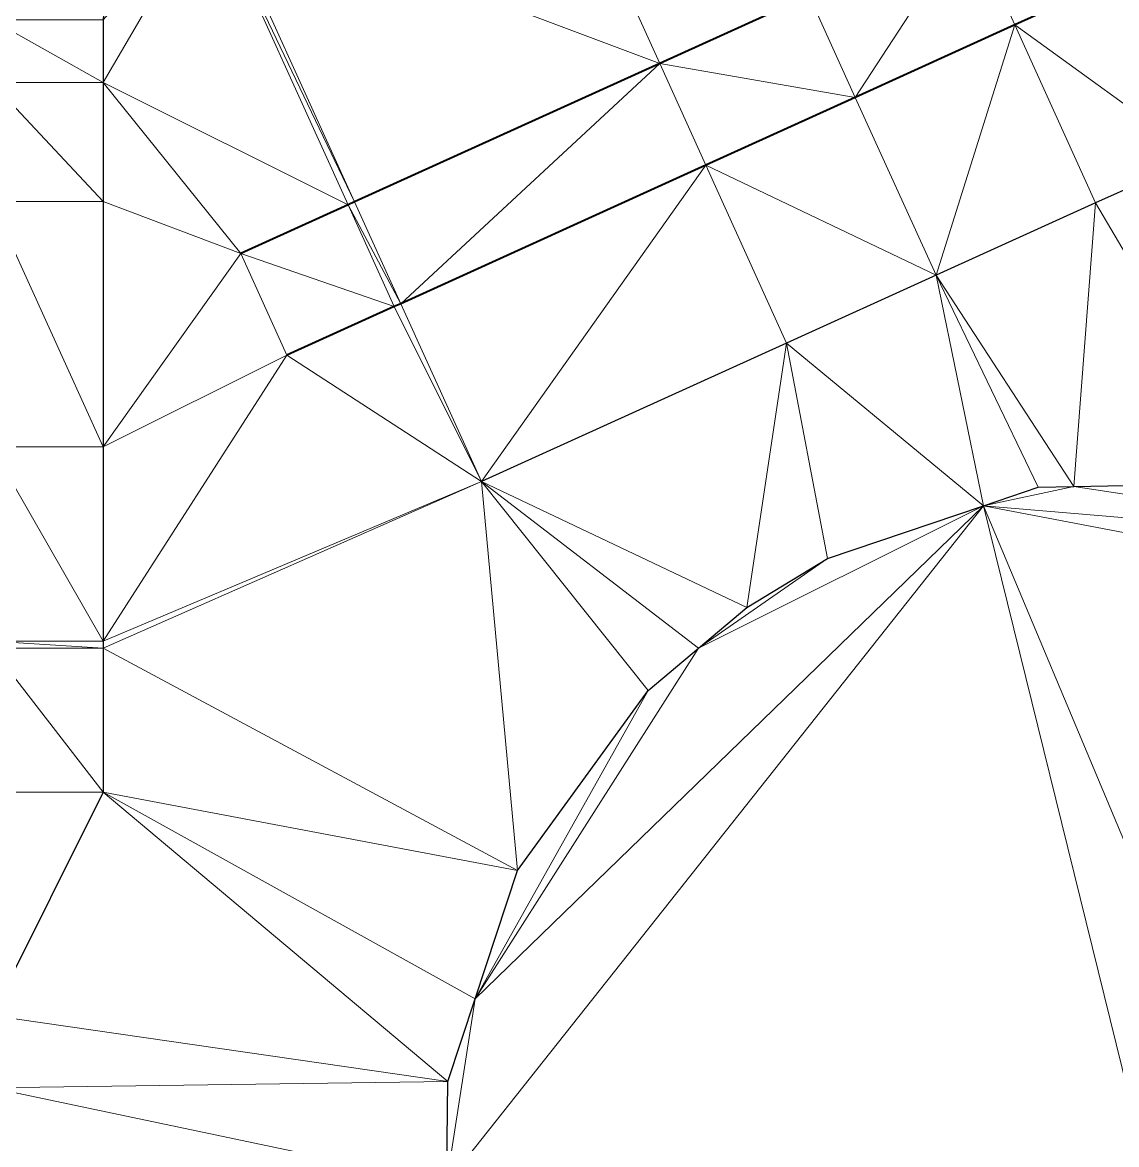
# Model space of a CAD drawing. Header units: metres. Extents: x 246428 to 246884, y 7418966 to 7419490.
# Drawn here: x 246826.9 to 246836.7, y 7419444.11 to 7419454.15 of the extents above; entities that cross this region are included whole.
import ezdxf

# ---------------------------------------------------------------- set-up
doc = ezdxf.new("R2010")
doc.units = ezdxf.units.M
doc.linetypes.add('blank name', pattern=[0])
doc.linetypes.add('HIDDEN', pattern=[9.525, 6.35, -3.175])
doc.layers.add('_12D_UNMAPPED', color=7, linetype='Continuous')
for name, color, linetype, lineweight in [('BATTER', 250, 'HIDDEN', 25), ('DRAINAGE_SWALE', 7, 'CHANNEL_DASHDOT_X4', 40), ('GRADELINES', 250, 'HIDDEN', 25)]:
    doc.layers.add(name, color=color, linetype=linetype, lineweight=lineweight)
doc.styles.get("Standard").update_dxf_attribs({"font": 'romans.shx', "width": 0.65})
doc.linetypes.add('CHANNEL_DASHDOT_X4', pattern='A,6,-1,1,-1,0.004,[">",Standard,S=4,R=0,X=0,Y=-1.7144],0.004,1,-1,6,-1,1,-1', length=20.008)

msp = doc.modelspace()

# ---------------------------------------------------------------- linework, layer by layer
at = {"layer": '_12D_UNMAPPED', "color": 3, "linetype": 'blank name', "lineweight": 0}
for points in [[(246828.638, 7419455.278, 36.229), (246831.37, 7419456.518, 36.259), (246832.61, 7419453.786, 35.509)], [(246831.37, 7419456.518, 36.259), (246833.948, 7419454.393, 35.523), (246832.61, 7419453.786, 35.509)], [(246827.627, 7419453.614, 36.172), (246827.627, 7419454.175, 36.183), (246828.58, 7419455.252, 36.228)], [(246827.627, 7419453.614, 36.172), (246828.58, 7419455.252, 36.228), (246829.82, 7419452.52, 35.478)], [(246828.58, 7419455.252, 36.228), (246828.638, 7419455.278, 36.229), (246829.878, 7419452.546, 35.479)], [(246828.58, 7419455.252, 36.228), (246829.878, 7419452.546, 35.479), (246829.82, 7419452.52, 35.478)], [(246828.58, 7419455.252, 36.228), (246829.82, 7419452.52, 35.478), (246829.82, 7419452.52, 35.478)], [(246828.58, 7419455.252, 36.228), (246828.58, 7419455.252, 36.228), (246829.82, 7419452.52, 35.478)], [(246828.638, 7419455.278, 36.229), (246828.638, 7419455.278, 36.229), (246829.878, 7419452.546, 35.479)], [(246828.638, 7419455.278, 36.229), (246829.878, 7419452.546, 35.479), (246829.878, 7419452.546, 35.479)], [(246828.638, 7419455.278, 36.229), (246832.61, 7419453.786, 35.509), (246829.878, 7419452.546, 35.479)], [(246833.948, 7419454.393, 35.523), (246835.378, 7419455.041, 35.539), (246834.362, 7419453.482, 35.543)], [(246835.378, 7419455.041, 35.539), (246835.791, 7419454.131, 35.559), (246834.362, 7419453.482, 35.543)], [(246835.378, 7419455.042, 35.539), (246836.701, 7419454.544, 35.569), (246835.791, 7419454.131, 35.559)], [(246835.378, 7419455.041, 35.539), (246835.378, 7419455.042, 35.539), (246835.791, 7419454.131, 35.559)], [(246835.378, 7419455.041, 35.539), (246835.791, 7419454.131, 35.559), (246835.791, 7419454.131, 35.559)], [(246835.791, 7419454.131, 35.559), (246836.701, 7419454.544, 35.569), (246837.424, 7419452.95, 36.007)], [(246836.701, 7419454.544, 35.569), (246836.702, 7419454.544, 35.569), (246837.424, 7419452.95, 36.007)], [(246832.61, 7419453.786, 35.509), (246833.948, 7419454.393, 35.523), (246834.361, 7419453.482, 35.543)], [(246833.948, 7419454.393, 35.523), (246833.948, 7419454.393, 35.523), (246834.362, 7419453.482, 35.543)], [(246833.948, 7419454.393, 35.523), (246834.362, 7419453.482, 35.543), (246834.361, 7419453.482, 35.543)], [(246826.627, 7419453.614, 36.182), (246826.627, 7419454.175, 36.193), (246827.627, 7419453.614, 36.172)], [(246826.627, 7419454.175, 36.193), (246827.627, 7419454.175, 36.183), (246827.627, 7419453.614, 36.172)], [(246834.362, 7419453.482, 35.543), (246835.791, 7419454.131, 35.559), (246835.085, 7419451.889, 35.981)], [(246835.791, 7419454.131, 35.559), (246836.514, 7419452.537, 35.997), (246835.085, 7419451.889, 35.981)], [(246835.791, 7419454.131, 35.559), (246835.791, 7419454.131, 35.559), (246836.514, 7419452.537, 35.997)], [(246835.791, 7419454.131, 35.559), (246837.424, 7419452.95, 36.007), (246836.514, 7419452.537, 35.997)], [(246835.791, 7419454.131, 35.559), (246836.514, 7419452.537, 35.997), (246836.514, 7419452.537, 35.997)], [(246829.878, 7419452.546, 35.479), (246832.61, 7419453.786, 35.509), (246830.291, 7419451.635, 35.499)], [(246832.61, 7419453.786, 35.509), (246833.023, 7419452.875, 35.529), (246830.291, 7419451.635, 35.499)], [(246832.61, 7419453.786, 35.509), (246834.361, 7419453.482, 35.543), (246833.023, 7419452.875, 35.529)], [(246826.627, 7419452.551, 36.16), (246826.627, 7419453.614, 36.182), (246827.627, 7419452.551, 36.15)], [(246826.627, 7419453.614, 36.182), (246827.627, 7419453.614, 36.172), (246827.627, 7419452.551, 36.15)], [(246827.627, 7419453.614, 36.172), (246829.82, 7419452.52, 35.478), (246828.859, 7419452.084, 35.468)], [(246827.627, 7419452.551, 36.15), (246827.627, 7419453.614, 36.172), (246828.859, 7419452.084, 35.468)], [(246833.023, 7419452.875, 35.529), (246834.361, 7419453.482, 35.543), (246835.085, 7419451.889, 35.981)], [(246834.361, 7419453.482, 35.543), (246834.362, 7419453.482, 35.543), (246835.085, 7419451.889, 35.981)], [(246834.361, 7419453.482, 35.543), (246835.085, 7419451.889, 35.981), (246835.085, 7419451.889, 35.981)], [(246836.514, 7419452.537, 35.997), (246837.424, 7419452.95, 36.007), (246837.992, 7419450.027, 36.047)], [(246830.291, 7419451.635, 35.499), (246833.023, 7419452.875, 35.529), (246831.014, 7419450.042, 35.936)], [(246833.023, 7419452.875, 35.529), (246833.746, 7419451.281, 35.966), (246831.014, 7419450.042, 35.936)], [(246833.023, 7419452.875, 35.529), (246835.085, 7419451.889, 35.981), (246833.746, 7419451.281, 35.966)], [(246826.627, 7419452.551, 36.16), (246826.627, 7419452.551, 36.16), (246827.627, 7419452.551, 36.15)], [(246826.627, 7419452.551, 36.16), (246827.627, 7419452.551, 36.15), (246827.627, 7419450.352, 36.106)], [(246826.627, 7419450.352, 36.116), (246826.627, 7419452.551, 36.16), (246827.627, 7419450.352, 36.106)], [(246826.627, 7419452.551, 36.16), (246827.627, 7419452.551, 36.15), (246827.627, 7419452.551, 36.15)], [(246827.627, 7419450.352, 36.106), (246827.627, 7419452.551, 36.15), (246828.859, 7419452.084, 35.468)], [(246827.627, 7419452.551, 36.15), (246827.627, 7419452.551, 36.15), (246828.859, 7419452.084, 35.468)], [(246829.82, 7419452.52, 35.478), (246829.878, 7419452.546, 35.479), (246830.291, 7419451.635, 35.499)], [(246829.878, 7419452.546, 35.479), (246830.291, 7419451.635, 35.499), (246830.291, 7419451.635, 35.499)], [(246829.878, 7419452.546, 35.479), (246829.878, 7419452.546, 35.479), (246830.291, 7419451.635, 35.499)], [(246835.085, 7419451.889, 35.981), (246836.514, 7419452.537, 35.997), (246836.318, 7419449.998, 36.029)], [(246836.514, 7419452.537, 35.997), (246836.514, 7419452.537, 35.997), (246836.318, 7419449.998, 36.029)], [(246836.318, 7419449.998, 36.029), (246836.514, 7419452.537, 35.997), (246837.992, 7419450.027, 36.047)], [(246828.859, 7419452.084, 35.468), (246829.82, 7419452.52, 35.478), (246830.233, 7419451.609, 35.498)], [(246829.82, 7419452.52, 35.478), (246830.291, 7419451.635, 35.499), (246830.233, 7419451.609, 35.498)], [(246829.82, 7419452.52, 35.478), (246830.233, 7419451.609, 35.498), (246830.233, 7419451.609, 35.498)], [(246829.82, 7419452.52, 35.478), (246829.82, 7419452.52, 35.478), (246830.233, 7419451.609, 35.498)], [(246827.627, 7419450.352, 36.106), (246828.859, 7419452.084, 35.468), (246829.272, 7419451.173, 35.488)], [(246828.859, 7419452.084, 35.468), (246830.233, 7419451.609, 35.498), (246829.272, 7419451.173, 35.488)], [(246833.746, 7419451.281, 35.966), (246835.085, 7419451.889, 35.981), (246835.51, 7419449.826, 36.026)], [(246836, 7419449.992, 36.027), (246835.085, 7419451.889, 35.981), (246836.318, 7419449.998, 36.029)], [(246835.085, 7419451.889, 35.981), (246835.085, 7419451.889, 35.981), (246836, 7419449.992, 36.027)], [(246835.51, 7419449.826, 36.026), (246835.085, 7419451.889, 35.981), (246836, 7419449.992, 36.027)], [(246830.233, 7419451.609, 35.498), (246830.291, 7419451.635, 35.499), (246831.014, 7419450.042, 35.936)], [(246830.291, 7419451.635, 35.499), (246830.291, 7419451.635, 35.499), (246831.014, 7419450.042, 35.936)], [(246829.272, 7419451.173, 35.488), (246830.233, 7419451.609, 35.498), (246831.014, 7419450.042, 35.936)], [(246830.233, 7419451.609, 35.498), (246830.233, 7419451.609, 35.498), (246831.014, 7419450.042, 35.936)], [(246831.014, 7419450.042, 35.936), (246833.746, 7419451.281, 35.966), (246833.391, 7419448.916, 36.002)], [(246833.391, 7419448.916, 36.002), (246833.746, 7419451.281, 35.966), (246834.113, 7419449.354, 36.008)], [(246834.113, 7419449.354, 36.008), (246833.746, 7419451.281, 35.966), (246835.51, 7419449.826, 36.026)], [(246827.627, 7419448.614, 36.072), (246827.627, 7419450.352, 36.106), (246829.272, 7419451.173, 35.488)], [(246827.627, 7419450.352, 36.106), (246827.627, 7419450.352, 36.106), (246829.272, 7419451.173, 35.488)], [(246827.627, 7419448.614, 36.072), (246829.272, 7419451.173, 35.488), (246831.014, 7419450.042, 35.936)], [(246826.627, 7419448.614, 36.082), (246826.627, 7419450.352, 36.116), (246827.627, 7419448.614, 36.072)], [(246826.627, 7419450.352, 36.116), (246826.627, 7419450.352, 36.116), (246827.627, 7419450.352, 36.106)], [(246826.627, 7419450.352, 36.116), (246827.627, 7419450.352, 36.106), (246827.627, 7419448.614, 36.072)], [(246826.627, 7419450.352, 36.116), (246827.627, 7419450.352, 36.106), (246827.627, 7419450.352, 36.106)], [(246827.627, 7419448.551, 36.07), (246827.627, 7419448.551, 36.07), (246831.014, 7419450.042, 35.936)], [(246827.627, 7419448.551, 36.07), (246827.627, 7419448.614, 36.072), (246831.014, 7419450.042, 35.936)], [(246827.627, 7419448.551, 36.07), (246831.014, 7419450.042, 35.936), (246831.338, 7419446.561, 36.005)], [(246832.959, 7419448.552, 36), (246831.014, 7419450.042, 35.936), (246832.959, 7419448.552, 36)], [(246831.338, 7419446.561, 36.005), (246831.014, 7419450.042, 35.936), (246832.508, 7419448.173, 35.998)], [(246832.508, 7419448.173, 35.998), (246831.014, 7419450.042, 35.936), (246832.959, 7419448.552, 36)], [(246832.959, 7419448.552, 36), (246831.014, 7419450.042, 35.936), (246833.391, 7419448.916, 36.002)], [(246836.318, 7419449.998, 36.029), (246837.992, 7419450.027, 36.047), (246839.9, 7419449.456, 36.073)], [(246835.51, 7419449.826, 36.026), (246836, 7419449.992, 36.027), (246836.318, 7419449.998, 36.029)], [(246835.51, 7419449.826, 36.026), (246836.318, 7419449.998, 36.029), (246839.9, 7419449.456, 36.073)], [(246838.591, 7419437.336, 36.182), (246830.702, 7419443.758, 36.043), (246835.51, 7419449.826, 36.026)], [(246830.702, 7419443.758, 36.043), (246830.958, 7419445.412, 36.018), (246835.51, 7419449.826, 36.026)], [(246830.958, 7419445.412, 36.018), (246832.959, 7419448.552, 36), (246835.51, 7419449.826, 36.026)], [(246832.959, 7419448.552, 36), (246834.113, 7419449.354, 36.008), (246835.51, 7419449.826, 36.026)], [(246832.959, 7419448.552, 36), (246832.959, 7419448.552, 36), (246835.51, 7419449.826, 36.026)], [(246840.441, 7419438.078, 36.195), (246838.591, 7419437.336, 36.182), (246835.51, 7419449.826, 36.026)], [(246840.441, 7419438.078, 36.195), (246835.51, 7419449.826, 36.026), (246841.023, 7419448.774, 36.092)], [(246835.51, 7419449.826, 36.026), (246839.9, 7419449.456, 36.073), (246841.023, 7419448.774, 36.092)], [(246832.959, 7419448.552, 36), (246833.391, 7419448.916, 36.002), (246834.113, 7419449.354, 36.008)], [(246826.627, 7419448.614, 36.082), (246827.627, 7419448.614, 36.072), (246827.627, 7419448.551, 36.07)], [(246826.627, 7419448.551, 36.08), (246826.627, 7419448.614, 36.082), (246827.627, 7419448.551, 36.07)], [(246826.627, 7419448.551, 36.08), (246827.627, 7419448.551, 36.07), (246827.627, 7419447.261, 36.045)], [(246826.627, 7419448.551, 36.08), (246826.627, 7419448.551, 36.08), (246827.627, 7419448.551, 36.07)], [(246826.627, 7419448.551, 36.08), (246827.627, 7419448.551, 36.07), (246827.627, 7419448.551, 36.07)], [(246826.627, 7419447.261, 36.055), (246826.627, 7419448.551, 36.08), (246827.627, 7419447.261, 36.045)], [(246827.627, 7419447.261, 36.045), (246827.627, 7419448.551, 36.07), (246831.338, 7419446.561, 36.005)], [(246830.958, 7419445.412, 36.018), (246832.508, 7419448.173, 35.998), (246832.959, 7419448.552, 36)], [(246830.958, 7419445.412, 36.018), (246831.338, 7419446.561, 36.005), (246832.508, 7419448.173, 35.998)], [(246826.627, 7419447.261, 36.055), (246826.627, 7419447.261, 36.055), (246827.627, 7419447.261, 36.045)], [(246826.627, 7419447.261, 36.055), (246827.627, 7419447.261, 36.045), (246827.627, 7419447.261, 36.045)], [(246826.627, 7419445.261, 36.015), (246826.627, 7419447.261, 36.055), (246827.627, 7419447.261, 36.045)], [(246826.627, 7419445.261, 36.015), (246827.627, 7419447.261, 36.045), (246830.713, 7419444.67, 36.027)], [(246830.958, 7419445.412, 36.018), (246827.627, 7419447.261, 36.045), (246830.958, 7419445.412, 36.018)], [(246830.713, 7419444.67, 36.027), (246827.627, 7419447.261, 36.045), (246830.958, 7419445.412, 36.018)], [(246827.627, 7419447.261, 36.045), (246827.627, 7419447.261, 36.045), (246831.338, 7419446.561, 36.005)], [(246830.958, 7419445.412, 36.018), (246827.627, 7419447.261, 36.045), (246831.338, 7419446.561, 36.005)], [(246830.702, 7419443.758, 36.043), (246830.713, 7419444.67, 36.027), (246830.958, 7419445.412, 36.018)], [(246830.702, 7419443.758, 36.043), (246830.958, 7419445.412, 36.018), (246830.958, 7419445.412, 36.018)], [(246826.627, 7419444.614, 36.019), (246826.627, 7419445.261, 36.015), (246830.713, 7419444.67, 36.027)], [(246830.702, 7419443.758, 36.043), (246826.627, 7419444.614, 36.019), (246830.713, 7419444.67, 36.027)], [(246826.627, 7419444.614, 36.019), (246826.627, 7419444.614, 36.019), (246830.713, 7419444.67, 36.027)], [(246826.627, 7419443.614, 36.025), (246826.627, 7419444.614, 36.019), (246830.702, 7419443.758, 36.043)]]:
    msp.add_3dface(points, dxfattribs=at)
at = {"layer": 'BATTER'}
for points in [[(246847.049, 7419457.317, 36.112), (246842.852, 7419455.413, 36.066), (246838.299, 7419453.347, 36.016), (246837.425, 7419452.95, 36.007), (246837.424, 7419452.95, 36.007), (246836.514, 7419452.537, 35.997), (246836.514, 7419452.537, 35.997), (246835.085, 7419451.889, 35.981), (246835.085, 7419451.889, 35.981), (246833.746, 7419451.281, 35.966), (246831.014, 7419450.042, 35.936)], [(246828.214, 7419455.086, 36.223), (246828.214, 7419455.086, 36.223), (246828.143, 7419455.05, 36.22), (246827.985, 7419454.942, 36.214), (246827.85, 7419454.805, 36.207), (246827.744, 7419454.645, 36.2), (246827.671, 7419454.467, 36.194), (246827.633, 7419454.279, 36.187), (246827.632, 7419454.27, 36.187), (246827.627, 7419454.175, 36.183), (246827.627, 7419453.614, 36.172), (246827.627, 7419452.551, 36.15), (246827.627, 7419452.551, 36.15), (246827.627, 7419450.352, 36.106), (246827.627, 7419450.352, 36.106), (246827.627, 7419448.614, 36.072), (246827.627, 7419448.551, 36.07), (246827.627, 7419448.551, 36.07), (246827.627, 7419447.261, 36.045), (246827.627, 7419447.261, 36.045), (246826.627, 7419445.261, 36.015)]]:
    msp.add_polyline3d(points, dxfattribs=at)
at = {"layer": 'DRAINAGE_SWALE'}
for points in [[(246845.913, 7419459.821, 35.655), (246841.716, 7419457.917, 35.609), (246837.163, 7419455.851, 35.559), (246836.288, 7419455.455, 35.549), (246836.288, 7419455.455, 35.549), (246835.378, 7419455.042, 35.539), (246835.378, 7419455.041, 35.539), (246833.948, 7419454.393, 35.523), (246833.948, 7419454.393, 35.523), (246832.61, 7419453.786, 35.509), (246829.878, 7419452.546, 35.479), (246829.878, 7419452.546, 35.479), (246829.82, 7419452.52, 35.478), (246829.82, 7419452.52, 35.478), (246828.859, 7419452.084, 35.468)], [(246846.326, 7419458.911, 35.675), (246842.129, 7419457.007, 35.629), (246837.576, 7419454.941, 35.579), (246836.702, 7419454.544, 35.569), (246836.701, 7419454.544, 35.569), (246835.791, 7419454.131, 35.559), (246835.791, 7419454.131, 35.559), (246834.362, 7419453.482, 35.543), (246834.361, 7419453.482, 35.543), (246833.023, 7419452.875, 35.529), (246830.291, 7419451.635, 35.499), (246830.291, 7419451.635, 35.499), (246830.233, 7419451.609, 35.498), (246830.233, 7419451.609, 35.498), (246829.272, 7419451.173, 35.488)]]:
    msp.add_polyline3d(points, dxfattribs=at)
at = {"layer": 'GRADELINES'}
msp.add_polyline3d([(246830.702, 7419443.758, 36.043), (246830.713, 7419444.67, 36.027), (246830.958, 7419445.412, 36.018), (246830.958, 7419445.412, 36.018), (246831.338, 7419446.561, 36.005), (246832.508, 7419448.173, 35.998), (246832.959, 7419448.552, 36), (246832.959, 7419448.552, 36), (246833.391, 7419448.916, 36.002), (246834.113, 7419449.354, 36.008), (246835.51, 7419449.826, 36.026), (246836, 7419449.992, 36.027), (246836.318, 7419449.998, 36.029), (246837.992, 7419450.027, 36.047)], dxfattribs=at)

doc.saveas('drawing.dxf')
